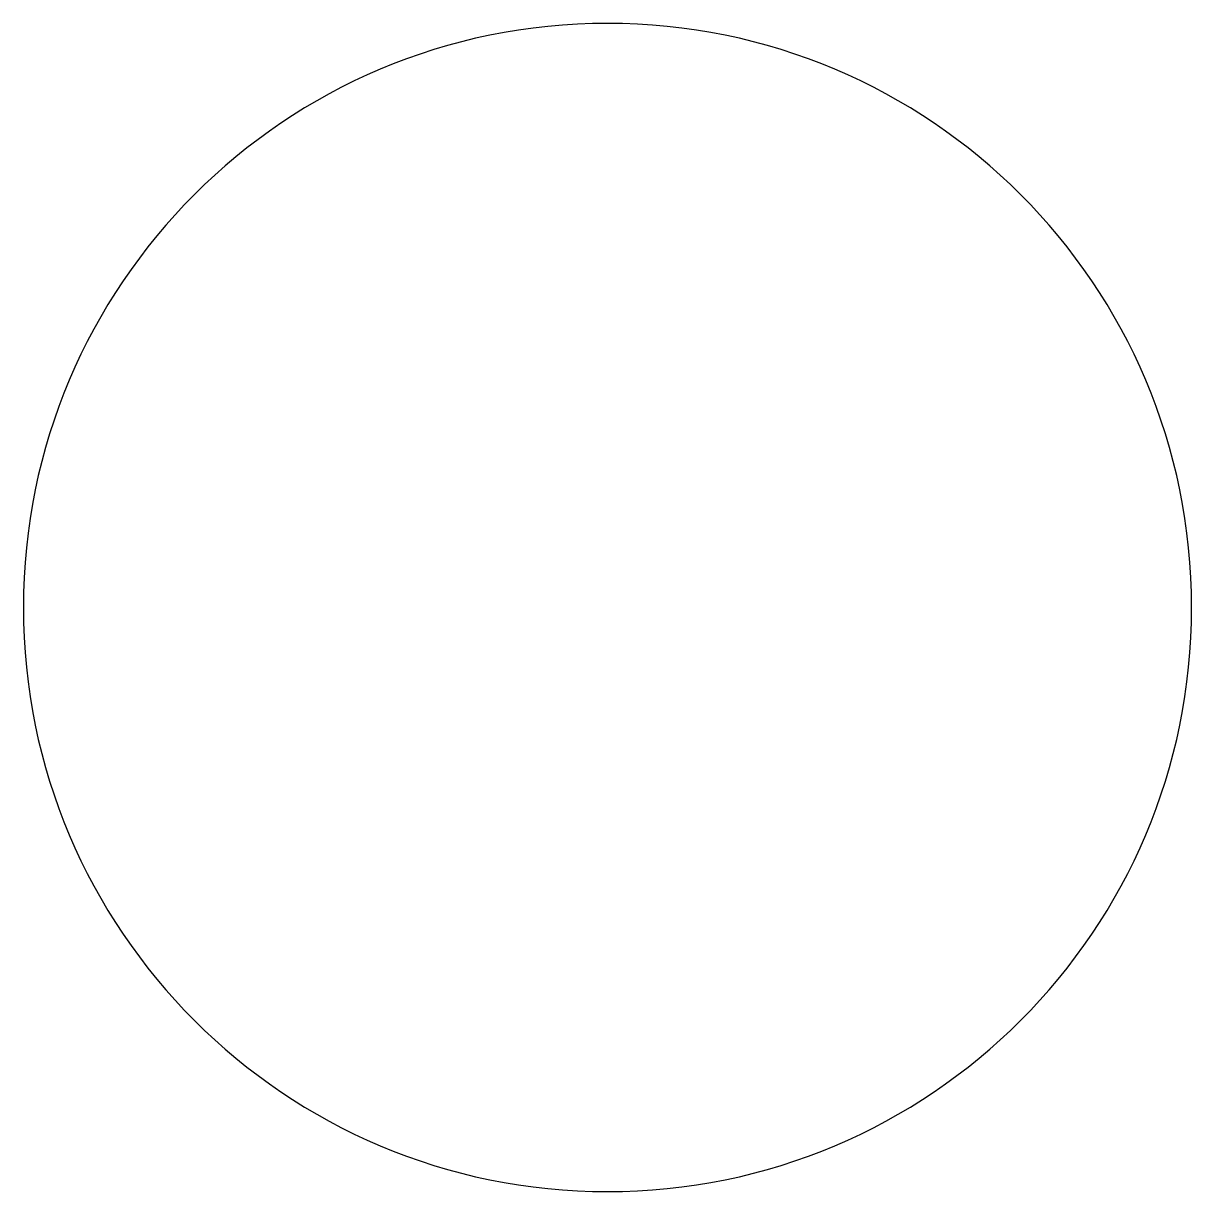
# Model space of a CAD drawing. Header units: millimetres. Extents: x 0 to 80, y 0 to 80.
import ezdxf

# ---------------------------------------------------------------- set-up
doc = ezdxf.new("R2010")
doc.units = ezdxf.units.MM
doc.layers.add('CUT', color=1, linetype='CONTINUOUS')

msp = doc.modelspace()

# ---------------------------------------------------------------- linework, layer by layer
at = {"layer": 'CUT'}
for start, end in [(90, 180), (0, 90), (180, 270), (270, 0)]:
    msp.add_arc((40, 40), 40, start, end, dxfattribs=at)

doc.saveas('drawing.dxf')
